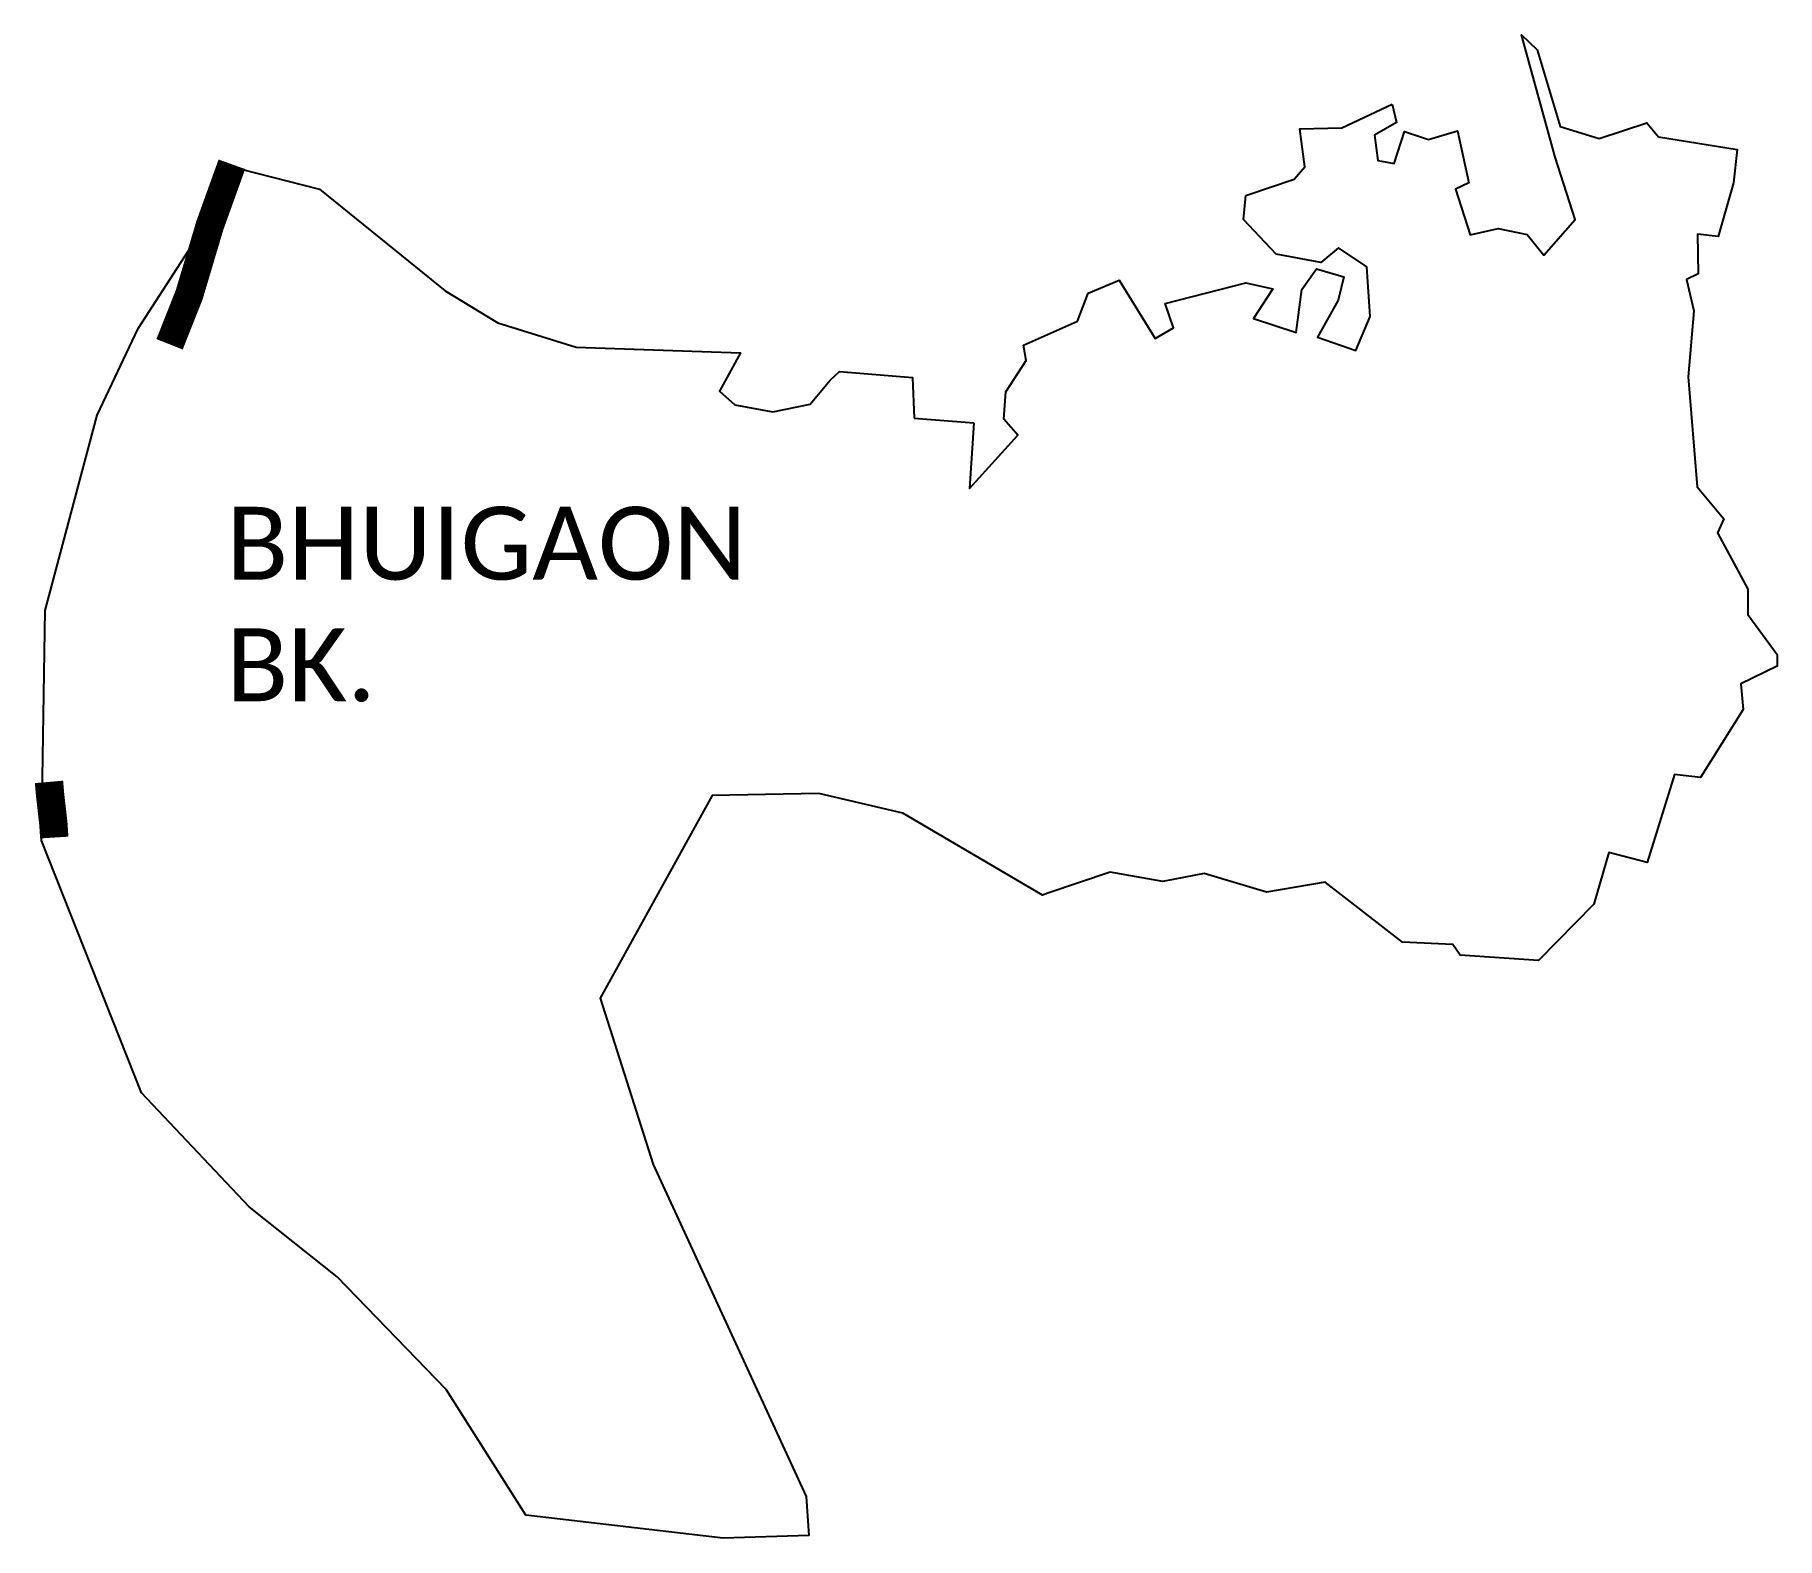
# Model space of a CAD drawing. Header units: metres. Extents: x 264463 to 267538, y 2142866 to 2145519.
import ezdxf

# ---------------------------------------------------------------- set-up
doc = ezdxf.new("R2010")
doc.units = ezdxf.units.M
for name, color, linetype in [('NATURALLY PROTECTED', 3, 'Continuous'), ('village', 3, 'Continuous'), ('VILLAGE NAME', 250, 'Continuous')]:
    doc.layers.add(name, color=color, linetype=linetype)
doc.styles.get("Standard").update_dxf_attribs({"font": 'simplex.shx'})

msp = doc.modelspace()

# ---------------------------------------------------------------- linework, layer by layer
at = {"color": 3, "flags": 128}
msp.add_lwpolyline([(266769.3, 2145355.2), (266858.5, 2145397)], dxfattribs=at)
at = {"layer": 'NATURALLY PROTECTED', "color": 116, "true_color": 0x136734, "const_width": 50, "flags": 128}
for points in [[(264811.1, 2145290.7), (264772.3, 2145182.9), (264735.7, 2145060.1), (264701.1, 2144973)], [(264488.4, 2144200.7), (264490.4, 2144177.8), (264496.2, 2144126.3), (264497.7, 2144102.5)]]:
    msp.add_lwpolyline(points, dxfattribs=at)
at = {"layer": 'village', "flags": 128}
msp.add_lwpolyline([(266015.2, 2144842.8), (266120.2, 2144834.6)], dxfattribs=at)
at = {"layer": 'village', "color": 3}
for points in [[(266858.5, 2145397, 0), (266865.9, 2145364.5, 0), (266827.4, 2145342, 0), (266833.1, 2145297.6, 0), (266861.7, 2145292, 0), (266879.9, 2145348.5, 0), (266922.6, 2145334.5, 0), (266973.7, 2145349.6, 0), (266993.8, 2145257.9, 0), (266969.8, 2145246.5, 0), (266995.9, 2145166, 0), (267045.5, 2145177.4, 0), (267096.5, 2145166.8, 0), (267126, 2145130.2, 0), (267181.4, 2145193.5, 0), (267145.8, 2145303.5, 0), (267086.3, 2145519.1, 0), (267114.3, 2145492.8, 0), (267154.6, 2145357.1, 0), (267223.5, 2145336.1, 0), (267307.9, 2145363.6, 0), (267328.1, 2145339.3, 0), (267467.2, 2145316.8, 0), (267460.5, 2145257.9, 0), (267433.7, 2145163, 0), (267397.3, 2145167.3, 0), (267398.4, 2145097.4, 0), (267377.7, 2145087.5, 0), (267390.5, 2145032.3, 0), (267380.6, 2144915.5, 0), (267396.2, 2144721.7, 0), (267443.7, 2144665.2, 0), (267432.1, 2144640.3, 0), (267486, 2144540.8, 0), (267486.1, 2144496.1, 0), (267537.6, 2144425.6, 0)], [(266120.2, 2144834.6, 0), (266112.5, 2144718.8, 0), (266197.8, 2144812.4, 0), (266173, 2144840.7, 0), (266176.8, 2144889.2, 0), (266212.7, 2144944.6, 0), (266208.1, 2144971.6, 0), (266303, 2145013.8, 0), (266321.9, 2145063.1, 0), (266376.5, 2145086, 0), (266440.3, 2144983.4, 0), (266472.7, 2145001.8, 0), (266458.1, 2145044.9, 0), (266600.4, 2145081.3, 0), (266647.8, 2145071, 0), (266613.4, 2145018.6, 0), (266688.7, 2144993.7, 0), (266698.8, 2145069.5, 0), (266724.7, 2145106, 0), (266773, 2145092, 0), (266763.1, 2145051.1, 0), (266726.4, 2144985.7, 0), (266794.5, 2144962.2, 0), (266819.4, 2145022, 0), (266813.7, 2145109.5, 0), (266763.9, 2145143.4, 0), (266732.5, 2145117.1, 0), (266653.8, 2145132.1, 0), (266596.2, 2145193, 0), (266600.1, 2145235.5, 0), (266685.7, 2145264.3, 0), (266704.1, 2145286, 0), (266695.4, 2145353.5, 0), (266769.3, 2145355.2, 0)], [(267537.6, 2144425.6, 0), (267537.4, 2144405, 0), (267473.7, 2144373.7, 0), (267477.9, 2144328.4, 0), (267402.4, 2144208.7, 0), (267356.3, 2144213.6, 0), (267308.2, 2144058.6, 0), (267240.5, 2144076.4, 0), (267214.1, 2143984.9, 0), (267116.3, 2143885.6, 0), (266978.5, 2143894.9, 0), (266965.2, 2143913.8, 0), (266876.3, 2143917.7, 0), (266739.9, 2144023.5, 0), (266636.9, 2144005.9, 0), (266526.7, 2144039.3, 0), (266453.8, 2144024.8, 0), (266360.6, 2144041.2, 0), (266250.7, 2144004.3, 0), (266241.5, 2144001.1, 0), (265995.1, 2144145.4, 0), (265846.9, 2144180.2, 0), (265658.3, 2144177, 0), (265460.9, 2143818.8, 0), (265554.3, 2143525.2, 0), (265824.6, 2142939.8, 0), (265829, 2142870.9, 0), (265678.1, 2142866, 0), (265329.9, 2142906.8, 0), (265189.4, 2143128.2, 0), (264997.1, 2143327.3, 0), (264841.7, 2143450.8, 0), (264651.9, 2143651.7, 0), (264475, 2144097.4, 0), (264481.9, 2144503, 0), (264573.5, 2144847.8, 0), (264645.9, 2145000.7, 0), (264827.2, 2145282.1, 0), (264965.8, 2145246.9, 0), (265187.3, 2145067.2, 0), (265280.1, 2145011, 0), (265418.4, 2144967.7, 0), (265708.8, 2144957.8, 0), (265671.4, 2144890, 0), (265698.4, 2144866.3, 0), (265765.5, 2144853.6, 0), (265831.2, 2144867.1, 0), (265866.8, 2144909.7, 0), (265883.1, 2144925.2, 0), (266012.1, 2144914.3, 0), (266015.2, 2144842.8, 0)]]:
    msp.add_polyline3d(points, dxfattribs=at)

# ---------------------------------------------------------------- texts
at = {"layer": 'VILLAGE NAME', "insert": (264801.4, 2144686.2), "char_height": 128.647, "attachment_point": 1}
msp.add_mtext_dynamic_manual_height_columns('{\\fCalibri|b0|i0|c0|p34;BHUIGAON BK.}', width=737.615, gutter_width=643.2, heights=[0], dxfattribs=at)

doc.saveas('drawing.dxf')
